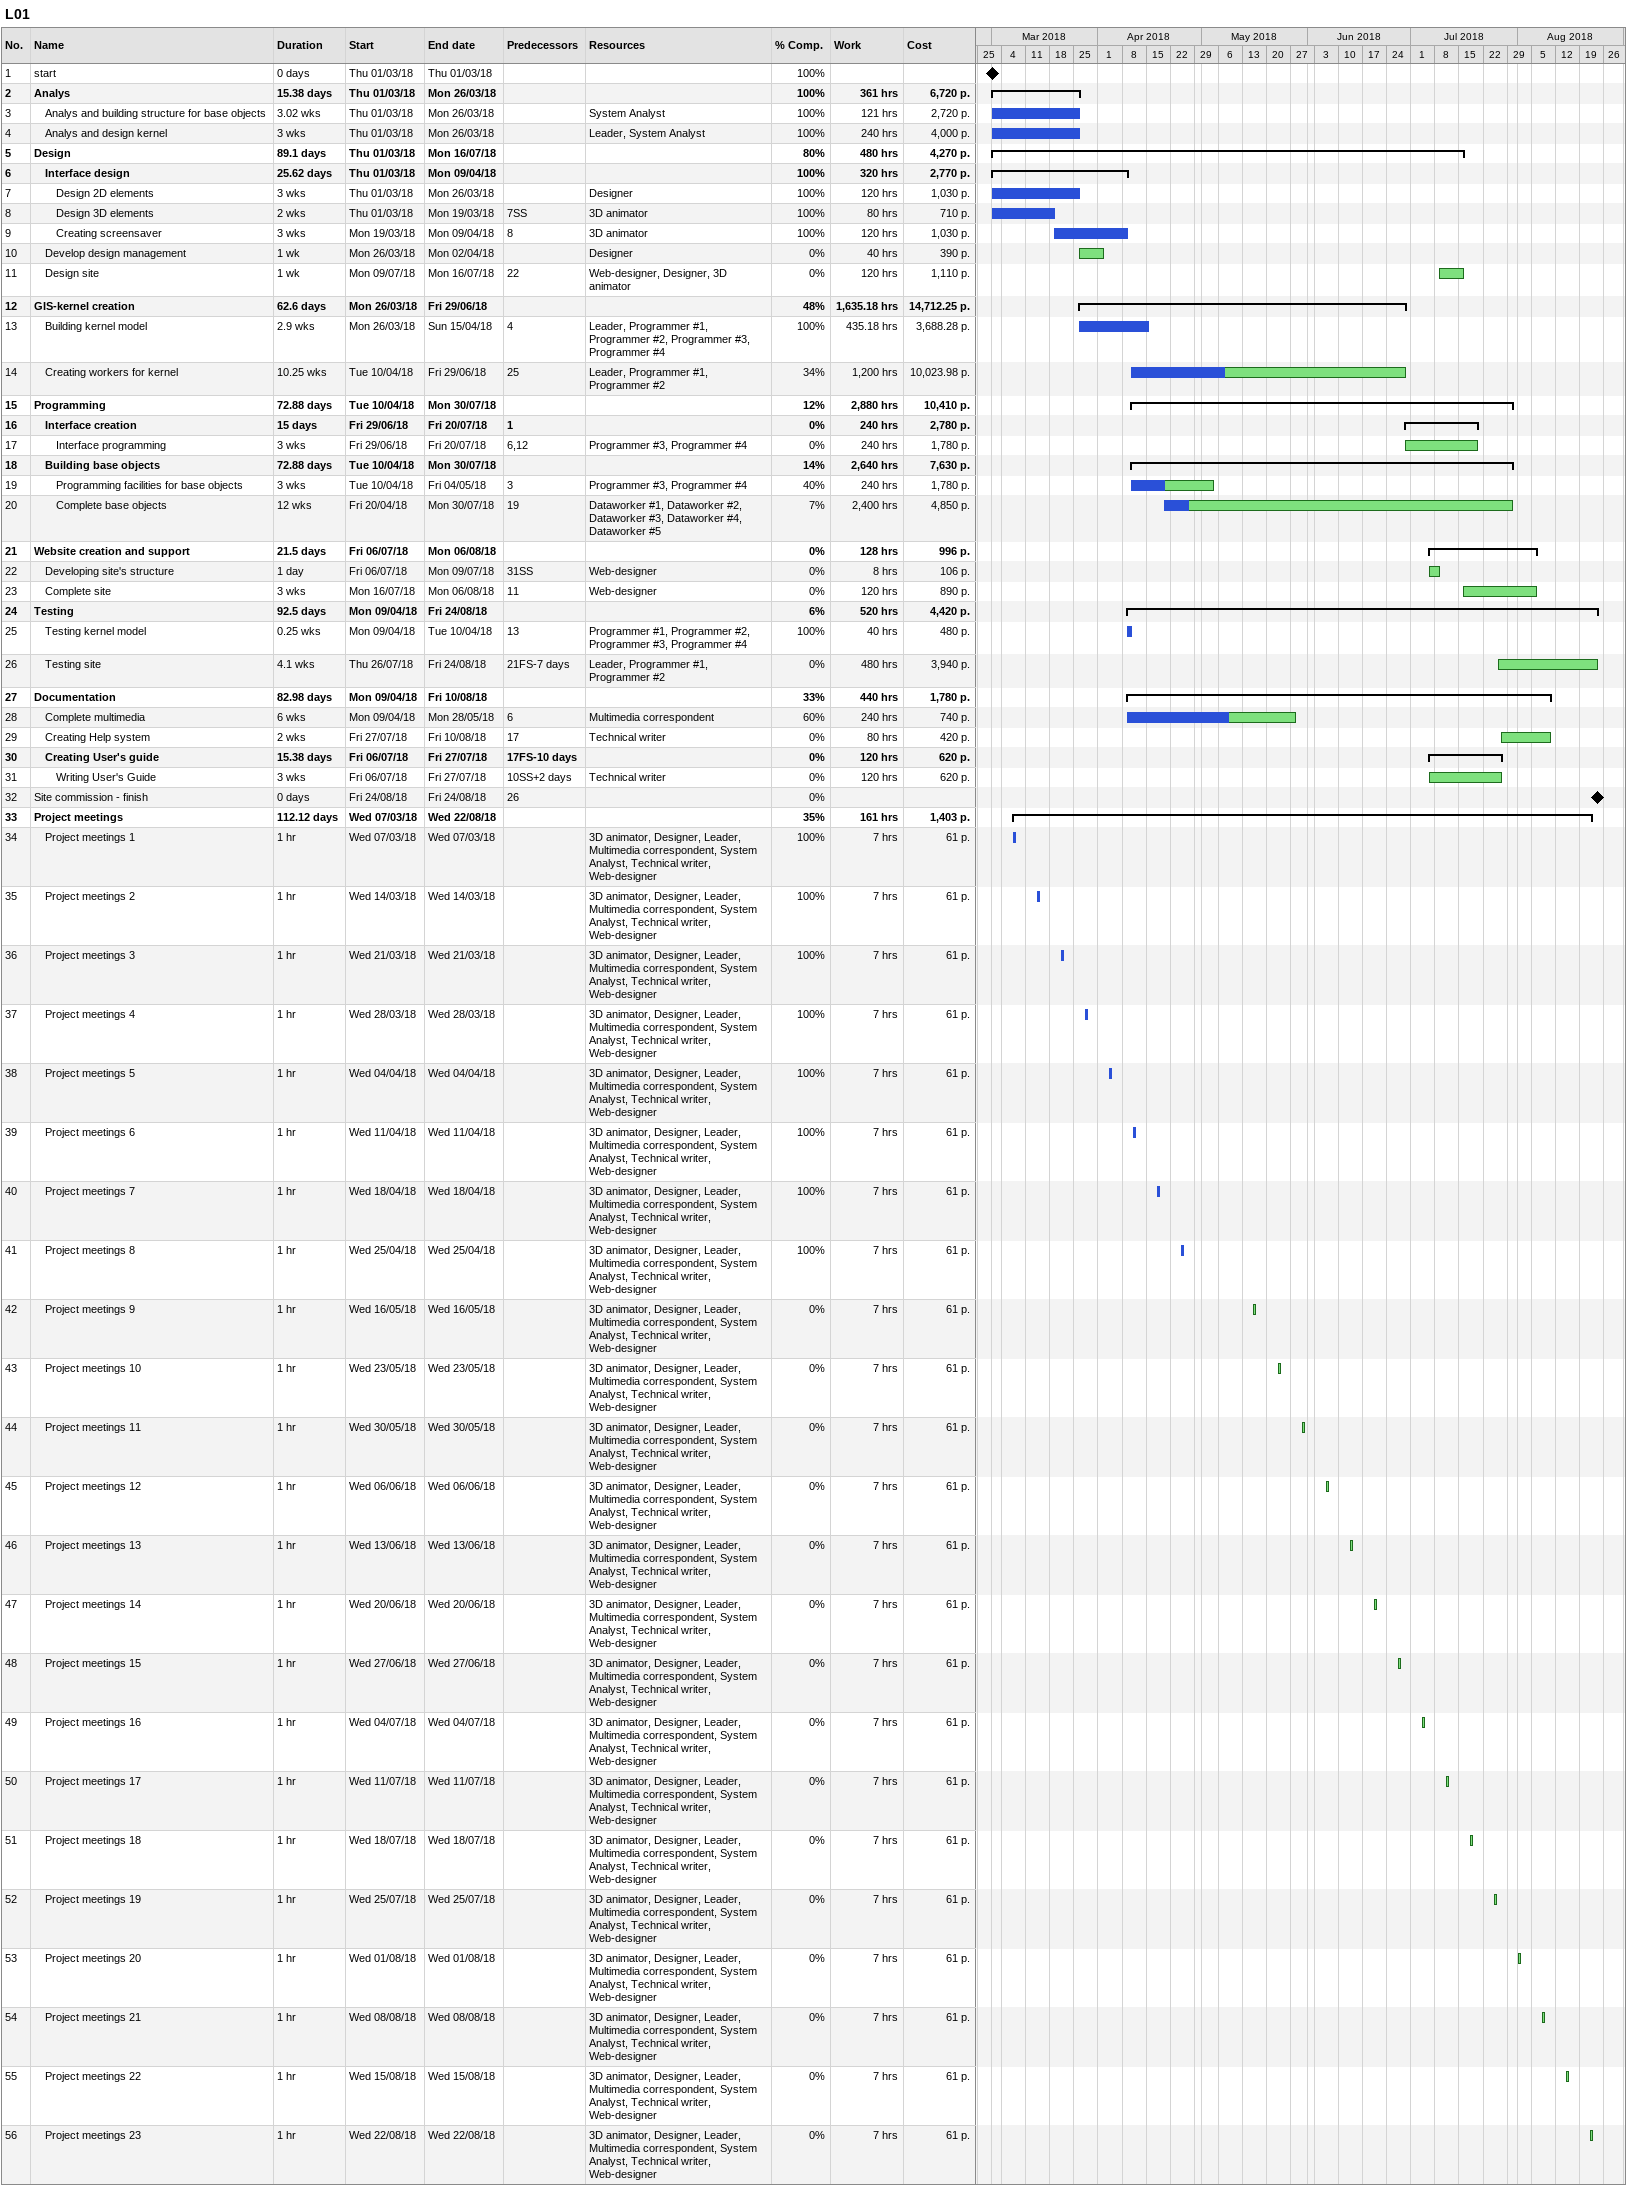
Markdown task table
L01

| ID | Level | Task | Duration | Start | Finish | Predecessors | Resources | % complete | Work (h) | Cost (p.) |
|---|---|---|---|---|---|---|---|---|---|---|
| 1 | 1 | start | 0d | 2018-03-01 | 2018-03-01 |  |  | 100 |  |  |
| 2 | 1 | **Analys** | 15.38d | 2018-03-01 | 2018-03-26 |  |  | 100 | 361 | 6720 |
| 3 | 2 | Analys and building structure for base objects | 3.02w | 2018-03-01 | 2018-03-26 |  | System Analyst | 100 | 121 | 2720 |
| 4 | 2 | Analys and design kernel | 3w | 2018-03-01 | 2018-03-26 |  | Leader, System Analyst | 100 | 240 | 4000 |
| 5 | 1 | **Design** | 89.1d | 2018-03-01 | 2018-07-16 |  |  | 80 | 480 | 4270 |
| 6 | 2 | **Interface design** | 25.62d | 2018-03-01 | 2018-04-09 |  |  | 100 | 320 | 2770 |
| 7 | 3 | Design 2D elements | 3w | 2018-03-01 | 2018-03-26 |  | Designer | 100 | 120 | 1030 |
| 8 | 3 | Design 3D elements | 2w | 2018-03-01 | 2018-03-19 | 7SS | 3D animator | 100 | 80 | 710 |
| 9 | 3 | Creating screensaver | 3w | 2018-03-19 | 2018-04-09 | 8 | 3D animator | 100 | 120 | 1030 |
| 10 | 2 | Develop design management | 1w | 2018-03-26 | 2018-04-02 |  | Designer | 0 | 40 | 390 |
| 11 | 2 | Design site | 1w | 2018-07-09 | 2018-07-16 | 22 | Web-designer, Designer, 3D animator | 0 | 120 | 1110 |
| 12 | 1 | **GIS-kernel creation** | 62.6d | 2018-03-26 | 2018-06-29 |  |  | 48 | 1635.18 | 14712.25 |
| 13 | 2 | Building kernel model | 2.9w | 2018-03-26 | 2018-04-15 | 4 | Leader, Programmer #1, Programmer #2, Programmer #3, Programmer #4 | 100 | 435.18 | 3688.28 |
| 14 | 2 | Creating workers for kernel | 10.25w | 2018-04-10 | 2018-06-29 | 25 | Leader, Programmer #1, Programmer #2 | 34 | 1200 | 10023.98 |
| 15 | 1 | **Programming** | 72.88d | 2018-04-10 | 2018-07-30 |  |  | 12 | 2880 | 10410 |
| 16 | 2 | **Interface creation** | 15d | 2018-06-29 | 2018-07-20 | 1 |  | 0 | 240 | 2780 |
| 17 | 3 | Interface programming | 3w | 2018-06-29 | 2018-07-20 | 6, 12 | Programmer #3, Programmer #4 | 0 | 240 | 1780 |
| 18 | 2 | **Building base objects** | 72.88d | 2018-04-10 | 2018-07-30 |  |  | 14 | 2640 | 7630 |
| 19 | 3 | Programming facilities for base objects | 3w | 2018-04-10 | 2018-05-04 | 3 | Programmer #3, Programmer #4 | 40 | 240 | 1780 |
| 20 | 3 | Complete base objects | 12w | 2018-04-20 | 2018-07-30 | 19 | Dataworker #1, Dataworker #2, Dataworker #3, Dataworker #4, Dataworker #5 | 7 | 2400 | 4850 |
| 21 | 1 | **Website creation and support** | 21.5d | 2018-07-06 | 2018-08-06 |  |  | 0 | 128 | 996 |
| 22 | 2 | Developing site's structure | 1d | 2018-07-06 | 2018-07-09 | 31SS | Web-designer | 0 | 8 | 106 |
| 23 | 2 | Complete site | 3w | 2018-07-16 | 2018-08-06 | 11 | Web-designer | 0 | 120 | 890 |
| 24 | 1 | **Testing** | 92.5d | 2018-04-09 | 2018-08-24 |  |  | 6 | 520 | 4420 |
| 25 | 2 | Testing kernel model | 0.25w | 2018-04-09 | 2018-04-10 | 13 | Programmer #1, Programmer #2, Programmer #3, Programmer #4 | 100 | 40 | 480 |
| 26 | 2 | Testing site | 4.1w | 2018-07-26 | 2018-08-24 | 21FS-7d | Leader, Programmer #1, Programmer #2 | 0 | 480 | 3940 |
| 27 | 1 | **Documentation** | 82.98d | 2018-04-09 | 2018-08-10 |  |  | 33 | 440 | 1780 |
| 28 | 2 | Complete multimedia | 6w | 2018-04-09 | 2018-05-28 | 6 | Multimedia correspondent | 60 | 240 | 740 |
| 29 | 2 | Creating Help system | 2w | 2018-07-27 | 2018-08-10 | 17 | Technical writer | 0 | 80 | 420 |
| 30 | 2 | **Creating User's guide** | 15.38d | 2018-07-06 | 2018-07-27 | 17FS-10d |  | 0 | 120 | 620 |
| 31 | 3 | Writing User's Guide | 3w | 2018-07-06 | 2018-07-27 | 10SS+2d | Technical writer | 0 | 120 | 620 |
| 32 | 1 | Site commission - finish | 0d | 2018-08-24 | 2018-08-24 | 26 |  | 0 |  |  |
| 33 | 1 | **Project meetings** | 112.12d | 2018-03-07 | 2018-08-22 |  |  | 35 | 161 | 1403 |
| 34 | 2 | Project meetings 1 | 1h | 2018-03-07 | 2018-03-07 |  | 3D animator, Designer, Leader, Multimedia correspondent, System Analyst, Technical writer, Web-designer | 100 | 7 | 61 |
| 35 | 2 | Project meetings 2 | 1h | 2018-03-14 | 2018-03-14 |  | 3D animator, Designer, Leader, Multimedia correspondent, System Analyst, Technical writer, Web-designer | 100 | 7 | 61 |
| 36 | 2 | Project meetings 3 | 1h | 2018-03-21 | 2018-03-21 |  | 3D animator, Designer, Leader, Multimedia correspondent, System Analyst, Technical writer, Web-designer | 100 | 7 | 61 |
| 37 | 2 | Project meetings 4 | 1h | 2018-03-28 | 2018-03-28 |  | 3D animator, Designer, Leader, Multimedia correspondent, System Analyst, Technical writer, Web-designer | 100 | 7 | 61 |
| 38 | 2 | Project meetings 5 | 1h | 2018-04-04 | 2018-04-04 |  | 3D animator, Designer, Leader, Multimedia correspondent, System Analyst, Technical writer, Web-designer | 100 | 7 | 61 |
| 39 | 2 | Project meetings 6 | 1h | 2018-04-11 | 2018-04-11 |  | 3D animator, Designer, Leader, Multimedia correspondent, System Analyst, Technical writer, Web-designer | 100 | 7 | 61 |
| 40 | 2 | Project meetings 7 | 1h | 2018-04-18 | 2018-04-18 |  | 3D animator, Designer, Leader, Multimedia correspondent, System Analyst, Technical writer, Web-designer | 100 | 7 | 61 |
| 41 | 2 | Project meetings 8 | 1h | 2018-04-25 | 2018-04-25 |  | 3D animator, Designer, Leader, Multimedia correspondent, System Analyst, Technical writer, Web-designer | 100 | 7 | 61 |
| 42 | 2 | Project meetings 9 | 1h | 2018-05-16 | 2018-05-16 |  | 3D animator, Designer, Leader, Multimedia correspondent, System Analyst, Technical writer, Web-designer | 0 | 7 | 61 |
| 43 | 2 | Project meetings 10 | 1h | 2018-05-23 | 2018-05-23 |  | 3D animator, Designer, Leader, Multimedia correspondent, System Analyst, Technical writer, Web-designer | 0 | 7 | 61 |
| 44 | 2 | Project meetings 11 | 1h | 2018-05-30 | 2018-05-30 |  | 3D animator, Designer, Leader, Multimedia correspondent, System Analyst, Technical writer, Web-designer | 0 | 7 | 61 |
| 45 | 2 | Project meetings 12 | 1h | 2018-06-06 | 2018-06-06 |  | 3D animator, Designer, Leader, Multimedia correspondent, System Analyst, Technical writer, Web-designer | 0 | 7 | 61 |
| 46 | 2 | Project meetings 13 | 1h | 2018-06-13 | 2018-06-13 |  | 3D animator, Designer, Leader, Multimedia correspondent, System Analyst, Technical writer, Web-designer | 0 | 7 | 61 |
| 47 | 2 | Project meetings 14 | 1h | 2018-06-20 | 2018-06-20 |  | 3D animator, Designer, Leader, Multimedia correspondent, System Analyst, Technical writer, Web-designer | 0 | 7 | 61 |
| 48 | 2 | Project meetings 15 | 1h | 2018-06-27 | 2018-06-27 |  | 3D animator, Designer, Leader, Multimedia correspondent, System Analyst, Technical writer, Web-designer | 0 | 7 | 61 |
| 49 | 2 | Project meetings 16 | 1h | 2018-07-04 | 2018-07-04 |  | 3D animator, Designer, Leader, Multimedia correspondent, System Analyst, Technical writer, Web-designer | 0 | 7 | 61 |
| 50 | 2 | Project meetings 17 | 1h | 2018-07-11 | 2018-07-11 |  | 3D animator, Designer, Leader, Multimedia correspondent, System Analyst, Technical writer, Web-designer | 0 | 7 | 61 |
| 51 | 2 | Project meetings 18 | 1h | 2018-07-18 | 2018-07-18 |  | 3D animator, Designer, Leader, Multimedia correspondent, System Analyst, Technical writer, Web-designer | 0 | 7 | 61 |
| 52 | 2 | Project meetings 19 | 1h | 2018-07-25 | 2018-07-25 |  | 3D animator, Designer, Leader, Multimedia correspondent, System Analyst, Technical writer, Web-designer | 0 | 7 | 61 |
| 53 | 2 | Project meetings 20 | 1h | 2018-08-01 | 2018-08-01 |  | 3D animator, Designer, Leader, Multimedia correspondent, System Analyst, Technical writer, Web-designer | 0 | 7 | 61 |
| 54 | 2 | Project meetings 21 | 1h | 2018-08-08 | 2018-08-08 |  | 3D animator, Designer, Leader, Multimedia correspondent, System Analyst, Technical writer, Web-designer | 0 | 7 | 61 |
| 55 | 2 | Project meetings 22 | 1h | 2018-08-15 | 2018-08-15 |  | 3D animator, Designer, Leader, Multimedia correspondent, System Analyst, Technical writer, Web-designer | 0 | 7 | 61 |
| 56 | 2 | Project meetings 23 | 1h | 2018-08-22 | 2018-08-22 |  | 3D animator, Designer, Leader, Multimedia correspondent, System Analyst, Technical writer, Web-designer | 0 | 7 | 61 |
